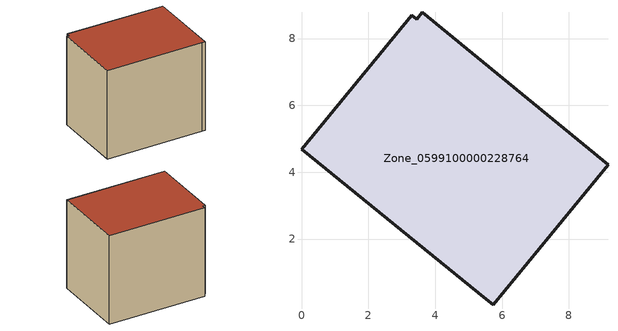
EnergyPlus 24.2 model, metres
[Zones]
Zone_0599100000228764
 floor ground (C_G): 5.53,0.2 0,4.68 3.29,8.7 3.45,8.58 3.62,8.79 9.17,4.22 5.73,0.03 z0
 wall outside (C_F): 9.17,4.22 3.62,8.79 3.45,8.58 3.29,8.7 0,4.68 5.53,0.2 5.73,0.03 9.17,4.22 z0:6.61
 roof outside (C_R): 0,4.68 5.53,0.2 5.73,0.03 9.17,4.22 3.62,8.79 3.45,8.58 3.29,8.7 z6.61
[BUILDING]
Pand.0599100000228764: North Axis=0; Terrain=City; Loads Convergence Tolerance Value=0.04; Temperature Convergence Tolerance Value=0.4; Solar Distribution=FullExterior; Maximum Number of Warmup Days=25; Minimum Number of Warmup Days=1
[Site:Location]
Rotterdam.The.Hague.AP_ZH_NLD Design_Conditions: Latitude=51.96; Longitude=4.45; Time Zone=1; Elevation=-4.5
[SITE:GROUNDTEMPERATURE:BUILDINGSURFACE]
18, 18, 18, 18, 18, 18, 18, 18, 18, 18, 18, 18
[MATERIAL] Thermal Absorptance=0.9; Solar Absorptance=0.7; Visible Absorptance=0.7
Name | Roughness | Thickness | Conductivity | Density | Specific Heat
G.TC.1946 | MediumSmooth | 0.15 | 1 | 540 | 1210
F.TC.1946 | Rough | 0.3 | 0.857143 | 1920 | 840
R.TC.1946 | MediumRough | 0.2 | 0.909091 | 1500 | 1000
[CONSTRUCTION]
C_G: G.TC.1946
C_F: F.TC.1946
C_R: R.TC.1946
[ZONE]
Zone_0599100000228764: Type=1; Multiplier=1; Ceiling Height=Autocalculate; Volume=Autocalculate; Floor Area=autocalculate; Part of Total Floor Area=Yes
[ZONEINFILTRATION:DESIGNFLOWRATE]
Infil_Zone_0599100000228764: Zone or ZoneList or Space or SpaceList=Zone_0599100000228764; Schedule=AlwaysOn; Design Flow Rate Calculation Method=Flow/Area; Flow Rate per Floor Area=0.003; Constant Term Coefficient=1; Temperature Term Coefficient=0; Velocity Term Coefficient=0; Velocity Squared Term Coefficient=0
[HVACTEMPLATE:ZONE:IDEALLOADSAIRSYSTEM]
Zone_0599100000228764: Maximum Heating Supply Air Temperature=50; Minimum Cooling Supply Air Temperature=13; Maximum Heating Supply Air Humidity Ratio=0.0156; Minimum Cooling Supply Air Humidity Ratio=0.0077; Heating Limit=NoLimit; Cooling Limit=NoLimit; Dehumidification Control Type=ConstantSensibleHeatRatio; Cooling Sensible Heat Ratio=0.7; Dehumidification Setpoint=60; Humidification Control Type=None; Humidification Setpoint=30; Outdoor Air Method=None; Outdoor Air Flow Rate per Person=0.00944; Outdoor Air Flow Rate per Zone Floor Area=0; Outdoor Air Flow Rate per Zone=0; Demand Controlled Ventilation Type=None; Outdoor Air Economizer Type=NoEconomizer; Heat Recovery Type=None; Sensible Heat Recovery Effectiveness=0.7; Latent Heat Recovery Effectiveness=0.65
[ZONECONTROL:THERMOSTAT]
ThermostatControl_Zone_0599100000228764: Zone or ZoneList=Zone_0599100000228764; Control Type Schedule=DualSetpointControlType; Control 1=Thermostat_Zone_0599100000228764; Temperature Difference Between Cutout And Setpoint=0
[THERMOSTATSETPOINT:DUALSETPOINT]
Thermostat_Zone_0599100000228764: Heating Setpoint Temperature Schedule=HeatingSetpoint_Zone_0599100000228764; Cooling Setpoint Temperature Schedule=CoolingSetpoint_Zone_0599100000228764
[SCHEDULE:COMPACT]
HeatingSetpoint_Zone_0599100000228764: Through: 12/31, For: AllDays, Until: 24:00, 21
CoolingSetpoint_Zone_0599100000228764: Through: 12/31, For: AllDays, Until: 24:00, 24
DualSetpointControlType: Through: 12/31, For: AllDays, Until: 24:00, 4
AlwaysOn: Through: 12/31, For: AllDays, Until: 24:00, 1
